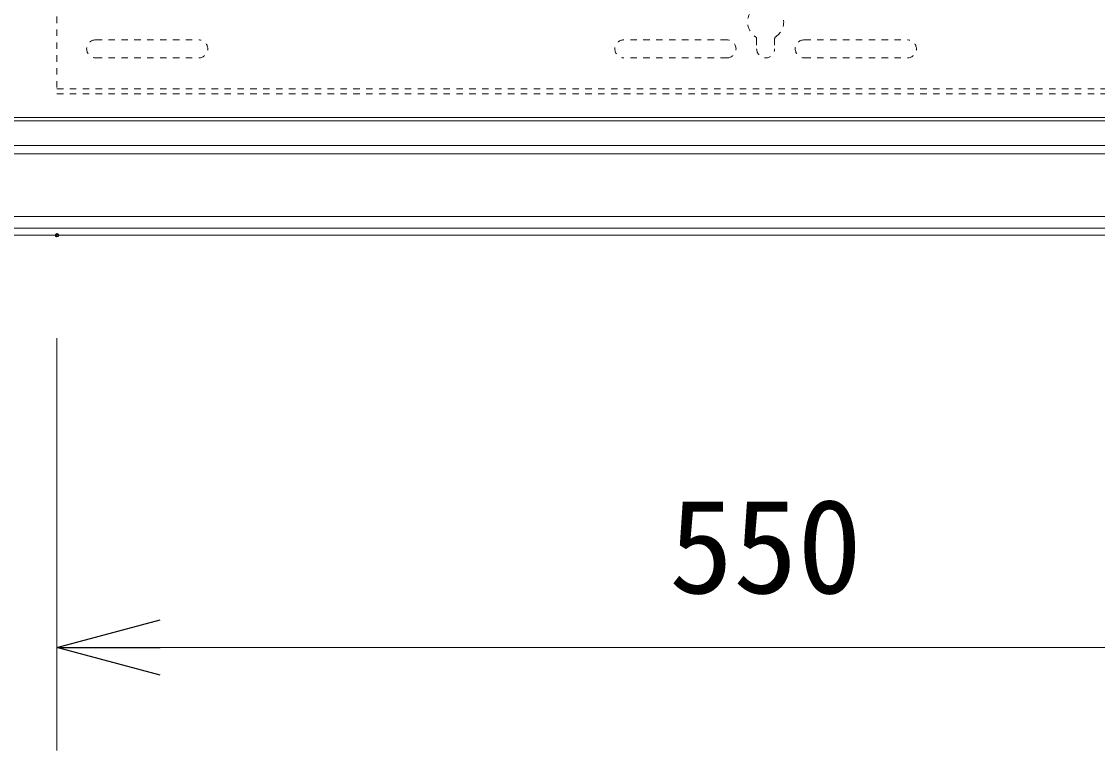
# Model space of a CAD drawing. Units: millimetres, scale not verified. Extents: x -62 to 63, y -57 to 57.
# Drawn here: x -28.67 to -7.79, y -10.88 to 3.27 of the extents above; entities that cross this region are included whole.
import ezdxf
from ezdxf.enums import TextEntityAlignment as Align

# ---------------------------------------------------------------- set-up
doc = ezdxf.new("R2010")
doc.units = ezdxf.units.MM
doc.header["$LTSCALE"] = 0.125
doc.header["$PDMODE"] = 32
doc.header["$PDSIZE"] = 0.0625
doc.linetypes.add('USER7', pattern=[2, 1, -1])
doc.layers.add('0-0_0', color=7, linetype='Continuous')
doc.layers.add('0-4_DEFPOINTS', color=7, linetype='Continuous')
for name, color, linetype, lineweight in [('0-5_GAIKEI', 1, 'Continuous', 18), ('0-6_SUNPO', 7, 'Continuous', 18), ('0-7_S1', 3, 'USER7', 18)]:
    doc.layers.add(name, color=color, linetype=linetype, lineweight=lineweight)
doc.styles.add('ＭＳ ゴシック', font='')
doc.styles.get('ＭＳ ゴシック').set_extended_font_data('MS Gothic')

# ---------------------------------------------------------------- blocks, each defined once
blk = doc.blocks.new('_OPEN30')
at = {"layer": '0-0_0'}
blk.add_line((0, 0), (-1, 0), dxfattribs=at)
blk.add_lwpolyline([(-1, 0.26795), (0, 0), (-1, -0.26795)], dxfattribs=at)
blk = doc.blocks.new('D10')
at = {"layer": '0-4_DEFPOINTS'}
blk.add_point((-24.6915, 1.9254), dxfattribs=at)
at = {"layer": '0-6_SUNPO'}
for p, q in [((-24.6915, -0.0746), (-24.6915, -8.0746)), ((-22.6915, -6.0746), (0.8085, -6.0746))]:
    blk.add_line(p, q, dxfattribs=at)
at = {"layer": '0-6_SUNPO', "xscale": 2, "yscale": 2, "rotation": 180}
blk.add_blockref('_OPEN30', (-24.6915, -6.0746), dxfattribs=at)
at = {"layer": '0-6_SUNPO', "style": 'ＭＳ ゴシック'}
blk.add_text('550', height=1.833, dxfattribs=at).set_placement((-12.8165, -5.5746), align=Align.BOTTOM_LEFT)

msp = doc.modelspace()

# ---------------------------------------------------------------- linework, layer by layer
at = {"layer": '0-5_GAIKEI'}
for p, q in [((-37.2096, 1.3474), (8.7513, 1.3474)), ((8.7366, 1.4072), (-37.1949, 1.4072)), ((9.2854, 0.8645), (-37.7438, 0.8645)), ((9.3101, 0.7057), (-37.7684, 0.7057)), ((10.7109, -0.5131), (-39.1692, -0.5131)), ((-39.396, -0.7399), (10.9377, -0.7399))]:
    msp.add_line(p, q, dxfattribs=at)
at = {"layer": '0-5_GAIKEI', "color": 7}
msp.add_line((11.0711, -0.8753), (-39.5294, -0.8753), dxfattribs=at)
at = {"layer": '0-7_S1'}
for p, q in [((-27.9792, 4.617), (-27.9792, 1.867)), ((-14.4042, 2.9363), (-14.4042, 2.742)), ((-14.0542, 2.9363), (-14.0542, 2.742)), ((-27.2292, 2.917), (-25.2292, 2.917)), ((-14.9792, 2.917), (-16.9792, 2.917)), ((-13.4792, 2.917), (-11.4792, 2.917)), ((-27.2292, 2.567), (-25.2292, 2.567)), ((-14.9792, 2.567), (-16.9792, 2.567)), ((-13.4792, 2.567), (-11.4792, 2.567)), ((-27.9792, 1.967), (-0.4792, 1.967)), ((-27.9792, 1.867), (-0.4792, 1.867))]:
    msp.add_line(p, q, dxfattribs=at)
for centre, radius, start, end in [((-14.2292, 3.267), 0.35, 304.22887, 235.77113), ((-14.4542, 2.9363), 0.05, 0, 55.77113), ((-14.0042, 2.9363), 0.05, 124.22887, 180), ((-27.2292, 2.742), 0.175, 90, 270), ((-25.2292, 2.742), 0.175, 270, 90), ((-16.9792, 2.742), 0.175, 90, 270), ((-14.9792, 2.742), 0.175, 270, 90), ((-14.2292, 2.742), 0.175, 180, 0), ((-13.4792, 2.742), 0.175, 90, 270), ((-11.4792, 2.742), 0.175, 270, 90)]:
    msp.add_arc(centre, radius, start, end, dxfattribs=at)

# ---------------------------------------------------------------- block references
at = {"layer": '0-6_SUNPO'}
msp.add_blockref('D10', (-3.2877, -2.8007), dxfattribs=at)

doc.saveas('drawing.dxf')
